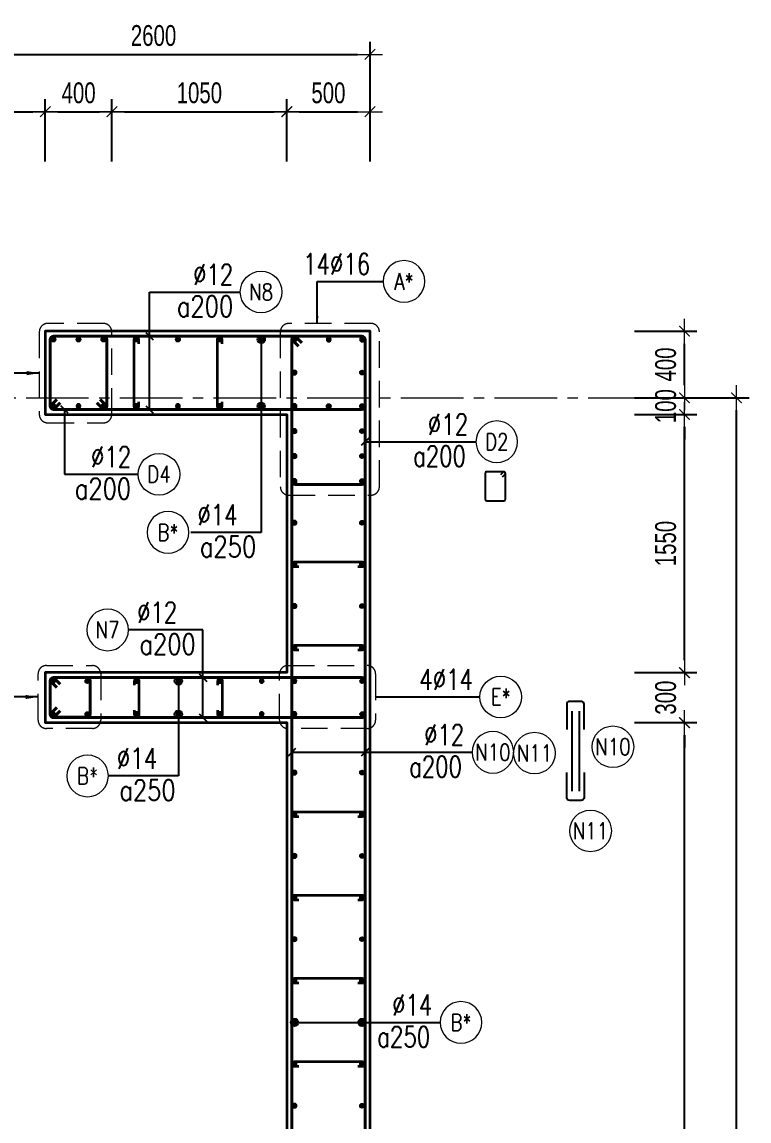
# Model space of a CAD drawing. Header units: millimetres. Extents: x 988833 to 1318015, y -9365 to 47591.
# Drawn here: x 1163010 to 1167376, y 8144 to 14742 of the extents above; entities that cross this region are included whole.
import ezdxf
from ezdxf.enums import TextEntityAlignment as Align

# ---------------------------------------------------------------- set-up
doc = ezdxf.new("R2010")
doc.units = ezdxf.units.MM
doc.header["$MEASUREMENT"] = 0
for name, pattern in [('HIDDEN', [9.525, 6.35, -3.175]), ('HIDDEN2', [4.7625, 3.175, -1.5875]), ('OF_Grid_1$0$CENTER2', [1.125, 0.75, -0.125, 0.125, -0.125])]:
    doc.linetypes.add(name, pattern=pattern)
doc.layers.get('0').update_dxf_attribs({"lineweight": 20})
doc.layers.get('Defpoints').update_dxf_attribs({"color": 151, "lineweight": 9})
doc.layers.add('Hidden', color=9, linetype='HIDDEN')
doc.layers.add('Ligature', color=1, linetype='Continuous')
for name, color, linetype, lineweight in [('KC-LEADER', 153, 'Continuous', 18), ('KC-THEP', 6, 'Continuous', 40), ('NDC_S_DIM', 1, 'Continuous', 15), ('NDC_S_HIDDEN', 8, 'HIDDEN2', 13), ('NDC_S_LEADER', 1, 'Continuous', 15), ('NDC_S_REBAR', 4, 'Continuous', 35), ('NDC_S_STIRRUP', 4, 'Continuous', 40), ('NDC_S_VN TEXT', 7, 'Continuous', 20), ('NDC_S_WALL', 6, 'Continuous', 35), ('OF_Grid_1$0$NDC_S_AXIS', 5, 'OF_Grid_1$0$CENTER2', 13)]:
    doc.layers.add(name, color=color, linetype=linetype, lineweight=lineweight)
doc.styles.add('NDC_DIM', font='', dxfattribs={"width": 0.75})
doc.styles.add('NDC_EN TXT', font='romans.shx', dxfattribs={"width": 0.8})
doc.styles.get('NDC_DIM').set_extended_font_data('Dotum')
doc.dimstyles.new('NDC_dim_25', dxfattribs={"dimscale": 25, "dimtxt": 2.5, "dimasz": 1.5, "dimexe": 1.5, "dimexo": 2.5, "dimgap": 1, "dimtad": 1, "dimdec": 0, "dimzin": 0, "dimdsep": 46, "dimtxsty": 'NDC_DIM', "dimblk": 'DIMMARK', "dimcen": 0.09, "dimdle": 1.2, "dimclrd": 1, "dimclre": 1, "dimclrt": 3, "dimadec": 0, "dimazin": 0, "dimtfac": 1, "dimtdec": 0, "dimtix": 1, "dimtofl": 0, "dimtmove": 0, "dimatfit": 3, "dimfxl": 6, "dimfxlon": 1, "dimtolj": 1, "dimtzin": 0, "dimarcsym": 0})
doc.dimstyles.new('NDC_dim_30', dxfattribs={"dimscale": 30, "dimtxt": 2.5, "dimasz": 1.5, "dimexe": 1.5, "dimexo": 2.5, "dimgap": 1, "dimtad": 1, "dimdec": 0, "dimzin": 0, "dimdsep": 46, "dimtxsty": 'NDC_DIM', "dimblk": 'DIMMARK', "dimcen": 0.09, "dimdle": 1.2, "dimclrd": 1, "dimclre": 1, "dimclrt": 3, "dimadec": 0, "dimazin": 0, "dimtfac": 1, "dimtdec": 0, "dimtix": 1, "dimtofl": 0, "dimtmove": 0, "dimatfit": 3, "dimfxl": 6, "dimfxlon": 1, "dimtolj": 1, "dimtzin": 0, "dimarcsym": 0})
doc.dimstyles.new('NDC_dim_50', dxfattribs={"dimscale": 50, "dimtxt": 2.5, "dimasz": 1.5, "dimexe": 1.5, "dimexo": 2.5, "dimgap": 1, "dimtad": 1, "dimdec": 0, "dimzin": 0, "dimdsep": 46, "dimtxsty": 'NDC_DIM', "dimblk": 'DIMMARK', "dimcen": 0.09, "dimdle": 1.2, "dimclrd": 1, "dimclre": 1, "dimclrt": 3, "dimadec": 0, "dimazin": 0, "dimtfac": 1, "dimtdec": 0, "dimtix": 1, "dimtofl": 0, "dimtmove": 0, "dimatfit": 3, "dimfxl": 6, "dimfxlon": 1, "dimtolj": 1, "dimtzin": 0, "dimarcsym": 0})

# ---------------------------------------------------------------- blocks, each defined once
blk = doc.blocks.new('THEP')
at = {"layer": 'KC-LEADER', "color": 6}
blk.add_circle((0, 0), 14, dxfattribs=at)
at = {"layer": 'KC-THEP'}
for p, q in [((-14, 0), (14, 0)), ((9.9, 9.9), (-9.9, -9.9)), ((-9.9, 9.9), (9.9, -9.9)), ((0, 14), (0, -14))]:
    blk.add_line(p, q, dxfattribs=at)
blk = doc.blocks.new('DIMMARK')
at = {"layer": 'NDC_S_DIM', "color": 1}
blk.add_line((-1.5, 0), (1, 0), dxfattribs=at)
at = {"layer": 'NDC_S_DIM', "color": 2, "const_width": 0.1}
blk.add_lwpolyline([(-0.424, -0.424), (0.424, 0.424)], dxfattribs=at)
blk = doc.blocks.new('*U13')
blk.add_circle((-2.5, 0), 2.5)
at = {"layer": 'NDC_S_VN TEXT', "color": 3, "style": 'NDC_EN TXT', "width": 0.75}
blk.add_attdef('DK1', (0.5, 0.85), '', height=2.5, dxfattribs=at)
at = {"layer": 'NDC_S_VN TEXT', "color": 7, "style": 'NDC_EN TXT', "width": 0.8}
blk.add_attdef('SH2', text='', height=2, dxfattribs=at).set_placement((-2.5, 0), align=Align.MIDDLE)
blk = doc.blocks.new('*U11')
blk.add_circle((-2.5, 0), 2.5)
at = {"layer": 'NDC_S_VN TEXT', "color": 3, "style": 'NDC_EN TXT', "width": 0.75}
for tag, p in [('DK1', (0.5, 0.85)), ('KC1', (0.5, -2.97))]:
    blk.add_attdef(tag, p, '', height=2.5, dxfattribs=at)
at = {"layer": 'NDC_S_VN TEXT', "color": 7, "style": 'NDC_EN TXT', "width": 0.8}
blk.add_attdef('SH2', text='', height=2, dxfattribs=at).set_placement((-2.5, 0), align=Align.MIDDLE)
blk = doc.blocks.new('A$C7BC65A55')
at = {"layer": 'Ligature'}
for p, q in [((-15.2, 372, 0), (-15.2, 38.5, 0)), ((15.2, 372, 0), (15.2, 38.5, 0))]:
    blk.add_line(p, q, dxfattribs=at)
for points in [[(-36.2, 296.5), (-36.2, 400.9, -0.414214), (-24, 413.1), (24, 413.1, -0.414214), (36.2, 400.9), (36.2, 296.5)], [(-36.2, 116.5), (-36.2, 12.2, 0.414214), (-24, 0), (24, 0, 0.414214), (36.2, 12.2), (36.2, 116.5)]]:
    blk.add_lwpolyline(points, format="xyb", dxfattribs=at)
blk = doc.blocks.new('*U9')
blk.add_circle((2.5, 0), 2.5)
at = {"layer": 'NDC_S_VN TEXT', "color": 3, "style": 'NDC_EN TXT', "width": 0.75}
blk.add_attdef('DK2', text='', height=2.5, dxfattribs=at).set_placement((-0.85, 0.85), align=Align.RIGHT)
at = {"layer": 'NDC_S_VN TEXT', "color": 7, "style": 'NDC_EN TXT', "width": 0.8}
blk.add_attdef('SH3', text='', height=2, dxfattribs=at).set_placement((2.5, 0), align=Align.MIDDLE)
blk = doc.blocks.new('*U833')
at = {"layer": 'NDC_S_REBAR'}
blk.add_lwpolyline([(-15, -75), (-15, -100, 1), (15, -100), (15, 100, 1), (-15, 100), (-15, 75)], format="xyb", dxfattribs=at)
blk = doc.blocks.new('*U832')
at = {"layer": 'NDC_S_HIDDEN', "color": 0, "linetype": 'ByBlock', "lineweight": -2, "transparency": 16777216}
for p in [(0, 0), (500, 0)]:
    blk.add_blockref('*U833', p, dxfattribs=at)
blk = doc.blocks.new('*U10')
blk.add_circle((2.5, 0), 2.5)
at = {"layer": 'NDC_S_VN TEXT', "color": 3, "style": 'NDC_EN TXT'}
for tag, width, p in [('DK2', 0.75, (-0.85, 0.85)), ('KC2', 0.8, (-0.85, -2.97))]:
    blk.add_attdef(tag, text='', height=2.5, dxfattribs=dict(at, width=width)).set_placement(p, align=Align.RIGHT)
at = {"layer": 'NDC_S_VN TEXT', "color": 7, "style": 'NDC_EN TXT', "width": 0.8}
blk.add_attdef('SH3', text='', height=2, dxfattribs=at).set_placement((2.5, 0), align=Align.MIDDLE)
blk = doc.blocks.new('*D841')
at = {"layer": 'Defpoints', "color": 0, "ltscale": 200, "transparency": 16777216}
for p in [(1163550.4, 14203.4), (1163150.4, 12536.7), (1163550.4, 12568.2)]:
    blk.add_point(p, dxfattribs=at)
at = {"layer": 'NDC_S_DIM', "color": 1, "lineweight": -2, "ltscale": 200, "transparency": 16777216}
for p, q in [((1163150.4, 13903.4), (1163150.4, 14278.4)), ((1163550.4, 13903.4), (1163550.4, 14278.4)), ((1163225.4, 14203.4), (1163475.4, 14203.4))]:
    blk.add_line(p, q, dxfattribs=at)
at = {"layer": 'NDC_S_DIM', "color": 1, "lineweight": -2, "ltscale": 200, "transparency": 16777216, "xscale": 75, "yscale": 75, "zscale": 75, "rotation": 180}
blk.add_blockref('DIMMARK', (1163150.4, 14203.4), dxfattribs=at)
at = {"layer": 'NDC_S_DIM', "color": 1, "lineweight": -2, "ltscale": 200, "transparency": 16777216, "xscale": 75, "yscale": 75, "zscale": 75}
blk.add_blockref('DIMMARK', (1163550.4, 14203.4), dxfattribs=at)
at = {"layer": 'NDC_S_DIM', "color": 3, "ltscale": 200, "transparency": 16777216, "insert": (1163350.4, 14315.9), "char_height": 125, "attachment_point": 5, "style": 'NDC_DIM'}
blk.add_mtext('\\A1;400', dxfattribs=at)
blk = doc.blocks.new('*D842')
at = {"layer": 'Defpoints', "color": 0, "ltscale": 200, "transparency": 16777216}
for p in [(1164600.4, 14203.4), (1163550.4, 12568.2), (1164600.4, 12385.6)]:
    blk.add_point(p, dxfattribs=at)
at = {"layer": 'NDC_S_DIM', "color": 1, "lineweight": -2, "ltscale": 200, "transparency": 16777216}
for p, q in [((1163550.4, 13903.4), (1163550.4, 14278.4)), ((1164600.4, 13903.4), (1164600.4, 14278.4)), ((1163625.4, 14203.4), (1164525.4, 14203.4))]:
    blk.add_line(p, q, dxfattribs=at)
at = {"layer": 'NDC_S_DIM', "color": 1, "lineweight": -2, "ltscale": 200, "transparency": 16777216, "xscale": 75, "yscale": 75, "zscale": 75, "rotation": 180}
blk.add_blockref('DIMMARK', (1163550.4, 14203.4), dxfattribs=at)
at = {"layer": 'NDC_S_DIM', "color": 1, "lineweight": -2, "ltscale": 200, "transparency": 16777216, "xscale": 75, "yscale": 75, "zscale": 75}
blk.add_blockref('DIMMARK', (1164600.4, 14203.4), dxfattribs=at)
at = {"layer": 'NDC_S_DIM', "color": 3, "ltscale": 200, "transparency": 16777216, "insert": (1164075.4, 14315.9), "char_height": 125, "attachment_point": 5, "style": 'NDC_DIM'}
blk.add_mtext('\\A1;1050', dxfattribs=at)
blk = doc.blocks.new('*D843')
at = {"layer": 'Defpoints', "color": 0, "ltscale": 200, "transparency": 16777216}
for p in [(1165100.4, 14203.4), (1165100.4, 12585.6), (1164600.4, 12385.6)]:
    blk.add_point(p, dxfattribs=at)
at = {"layer": 'NDC_S_DIM', "color": 1, "lineweight": -2, "ltscale": 200, "transparency": 16777216}
for p, q in [((1164600.4, 13903.4), (1164600.4, 14278.4)), ((1165100.4, 13903.4), (1165100.4, 14278.4)), ((1164675.4, 14203.4), (1165025.4, 14203.4))]:
    blk.add_line(p, q, dxfattribs=at)
at = {"layer": 'NDC_S_DIM', "color": 1, "lineweight": -2, "ltscale": 200, "transparency": 16777216, "xscale": 75, "yscale": 75, "zscale": 75, "rotation": 180}
blk.add_blockref('DIMMARK', (1164600.4, 14203.4), dxfattribs=at)
at = {"layer": 'NDC_S_DIM', "color": 1, "lineweight": -2, "ltscale": 200, "transparency": 16777216, "xscale": 75, "yscale": 75, "zscale": 75}
blk.add_blockref('DIMMARK', (1165100.4, 14203.4), dxfattribs=at)
at = {"layer": 'NDC_S_DIM', "color": 3, "ltscale": 200, "transparency": 16777216, "insert": (1164850.4, 14315.9), "char_height": 125, "attachment_point": 5, "style": 'NDC_DIM'}
blk.add_mtext('\\A1;500', dxfattribs=at)
blk = doc.blocks.new('*D849')
at = {"layer": 'Defpoints', "color": 0, "ltscale": 200, "transparency": 16777216}
for p in [(1163150.4, 14203.4), (1163150.4, 13910), (1162500.2, 13839.7)]:
    blk.add_point(p, dxfattribs=at)
at = {"layer": 'NDC_S_DIM', "color": 1, "lineweight": -2, "ltscale": 200, "transparency": 16777216}
for p, q in [((1162500.2, 13964.7), (1162500.2, 14278.4)), ((1163150.4, 14035), (1163150.4, 14278.4)), ((1162575.2, 14203.4), (1163075.4, 14203.4))]:
    blk.add_line(p, q, dxfattribs=at)
at = {"layer": 'NDC_S_DIM', "color": 1, "lineweight": -2, "ltscale": 200, "transparency": 16777216, "xscale": 75, "yscale": 75, "zscale": 75, "rotation": 180}
blk.add_blockref('DIMMARK', (1162500.2, 14203.4), dxfattribs=at)
at = {"layer": 'NDC_S_DIM', "color": 1, "lineweight": -2, "ltscale": 200, "transparency": 16777216, "xscale": 75, "yscale": 75, "zscale": 75}
blk.add_blockref('DIMMARK', (1163150.4, 14203.4), dxfattribs=at)
at = {"layer": 'NDC_S_DIM', "color": 3, "ltscale": 200, "transparency": 16777216, "insert": (1162825.3, 14315.9), "char_height": 125, "attachment_point": 5, "style": 'NDC_DIM'}
blk.add_mtext('\\A1;650', dxfattribs=at)
blk = doc.blocks.new('*D850')
at = {"layer": 'Defpoints', "color": 0, "ltscale": 200, "transparency": 16777216}
for p in [(1165100.4, 14547.4), (1162500.2, 13839.7), (1165100.4, 12885.6)]:
    blk.add_point(p, dxfattribs=at)
at = {"layer": 'NDC_S_DIM', "color": 1, "lineweight": -2, "ltscale": 200, "transparency": 16777216}
for p, q in [((1162500.2, 14247.4), (1162500.2, 14622.4)), ((1165100.4, 14247.4), (1165100.4, 14622.4)), ((1162575.2, 14547.4), (1165025.4, 14547.4))]:
    blk.add_line(p, q, dxfattribs=at)
at = {"layer": 'NDC_S_DIM', "color": 1, "lineweight": -2, "ltscale": 200, "transparency": 16777216, "xscale": 75, "yscale": 75, "zscale": 75, "rotation": 180}
blk.add_blockref('DIMMARK', (1162500.2, 14547.4), dxfattribs=at)
at = {"layer": 'NDC_S_DIM', "color": 1, "lineweight": -2, "ltscale": 200, "transparency": 16777216, "xscale": 75, "yscale": 75, "zscale": 75}
blk.add_blockref('DIMMARK', (1165100.4, 14547.4), dxfattribs=at)
at = {"layer": 'NDC_S_DIM', "color": 3, "ltscale": 200, "transparency": 16777216, "insert": (1163800.3, 14659.9), "char_height": 125, "attachment_point": 5, "style": 'NDC_DIM'}
blk.add_mtext('\\A1;2600', dxfattribs=at)
blk = doc.blocks.new('*D851')
at = {"layer": 'Defpoints', "color": 0, "ltscale": 200, "transparency": 16777216}
for p in [(1165777.6, 12885.6), (1166988.3, 12885.6), (1165777.8, 12485.6)]:
    blk.add_point(p, dxfattribs=at)
at = {"layer": 'NDC_S_DIM', "color": 1, "lineweight": -2, "ltscale": 200, "transparency": 16777216}
for p, q in [((1166688.3, 12885.6), (1167063.3, 12885.6)), ((1166988.3, 12560.6), (1166988.3, 12810.6)), ((1166688.3, 12485.6), (1167063.3, 12485.6))]:
    blk.add_line(p, q, dxfattribs=at)
at = {"layer": 'NDC_S_DIM', "color": 1, "lineweight": -2, "ltscale": 200, "transparency": 16777216, "xscale": 75, "yscale": 75, "zscale": 75}
for p, rotation in [((1166988.3, 12885.6), 90), ((1166988.3, 12485.6), 270)]:
    blk.add_blockref('DIMMARK', p, dxfattribs=dict(at, rotation=rotation))
at = {"layer": 'NDC_S_DIM', "color": 3, "ltscale": 200, "transparency": 16777216, "insert": (1166875.7, 12685.6), "char_height": 125, "attachment_point": 5, "rotation": 90, "style": 'NDC_DIM'}
blk.add_mtext('\\A1;400', dxfattribs=at)
blk = doc.blocks.new('*D853')
at = {"layer": 'Defpoints', "color": 0, "ltscale": 200, "transparency": 16777216}
for p in [(1165777.6, 12485.6), (1167300.9, 12485.6), (1165777.6, 885.9)]:
    blk.add_point(p, dxfattribs=at)
at = {"layer": 'NDC_S_DIM', "color": 1, "lineweight": -2, "ltscale": 200, "transparency": 16777216}
for p, q in [((1167000.9, 12485.6), (1167375.9, 12485.6)), ((1167300.9, 960.9), (1167300.9, 12410.6)), ((1167000.9, 885.9), (1167375.9, 885.9))]:
    blk.add_line(p, q, dxfattribs=at)
at = {"layer": 'NDC_S_DIM', "color": 1, "lineweight": -2, "ltscale": 200, "transparency": 16777216, "xscale": 75, "yscale": 75, "zscale": 75}
for p, rotation in [((1167300.9, 12485.6), 90), ((1167300.9, 885.9), 270)]:
    blk.add_blockref('DIMMARK', p, dxfattribs=dict(at, rotation=rotation))
at = {"layer": 'NDC_S_DIM', "color": 3, "ltscale": 200, "transparency": 16777216, "insert": (1167188.3, 6685.7), "char_height": 125, "attachment_point": 5, "rotation": 90, "style": 'NDC_DIM'}
blk.add_mtext('\\A1;11600', dxfattribs=at)
blk = doc.blocks.new('*D885')
at = {"layer": 'Defpoints', "color": 0, "ltscale": 200, "transparency": 16777216}
for p in [(1164475.4, 10535.6), (1166988.3, 10535.6), (1164600.4, 3485.6)]:
    blk.add_point(p, dxfattribs=at)
at = {"layer": 'NDC_S_DIM', "color": 1, "lineweight": -2, "ltscale": 200, "transparency": 16777216}
for p, q in [((1166688.3, 10535.6), (1167063.3, 10535.6)), ((1166988.3, 3560.6), (1166988.3, 10460.6)), ((1166688.3, 3485.6), (1167063.3, 3485.6))]:
    blk.add_line(p, q, dxfattribs=at)
at = {"layer": 'NDC_S_DIM', "color": 1, "lineweight": -2, "ltscale": 200, "transparency": 16777216, "xscale": 75, "yscale": 75, "zscale": 75}
for p, rotation in [((1166988.3, 10535.6), 90), ((1166988.3, 3485.6), 270)]:
    blk.add_blockref('DIMMARK', p, dxfattribs=dict(at, rotation=rotation))
at = {"layer": 'NDC_S_DIM', "color": 3, "ltscale": 200, "transparency": 16777216, "insert": (1166875.7, 7010.6), "char_height": 125, "attachment_point": 5, "rotation": 90, "style": 'NDC_DIM'}
blk.add_mtext('\\A1;7050', dxfattribs=at)
blk = doc.blocks.new('*D886')
at = {"layer": 'Defpoints', "color": 0, "ltscale": 200, "transparency": 16777216}
for p in [(1164475.4, 10835.6), (1166988.3, 10835.6), (1164475.4, 10535.6)]:
    blk.add_point(p, dxfattribs=at)
at = {"layer": 'NDC_S_DIM', "color": 1, "lineweight": -2, "ltscale": 200, "transparency": 16777216}
for p, q in [((1166988.3, 10910.6), (1166988.3, 10985.6)), ((1166688.3, 10835.6), (1167063.3, 10835.6)), ((1166688.3, 10535.6), (1167063.3, 10535.6)), ((1166988.3, 10460.6), (1166988.3, 10385.6))]:
    blk.add_line(p, q, dxfattribs=at)
at = {"layer": 'NDC_S_DIM', "color": 1, "lineweight": -2, "ltscale": 200, "transparency": 16777216, "xscale": 75, "yscale": 75, "zscale": 75}
for p, rotation in [((1166988.3, 10835.6), 270), ((1166988.3, 10535.6), 90)]:
    blk.add_blockref('DIMMARK', p, dxfattribs=dict(at, rotation=rotation))
at = {"layer": 'NDC_S_DIM', "color": 3, "ltscale": 200, "transparency": 16777216, "insert": (1166875.7, 10685.6), "char_height": 125, "attachment_point": 5, "rotation": 90, "style": 'NDC_DIM'}
blk.add_mtext('\\A1;300', dxfattribs=at)
blk = doc.blocks.new('*D887')
at = {"layer": 'Defpoints', "color": 0, "ltscale": 200, "transparency": 16777216}
for p in [(1164600.4, 12385.6), (1166988.3, 12385.6), (1164475.4, 10835.6)]:
    blk.add_point(p, dxfattribs=at)
at = {"layer": 'NDC_S_DIM', "color": 1, "lineweight": -2, "ltscale": 200, "transparency": 16777216}
for p, q in [((1166688.3, 12385.6), (1167063.3, 12385.6)), ((1166988.3, 10910.6), (1166988.3, 12310.6)), ((1166688.3, 10835.6), (1167063.3, 10835.6))]:
    blk.add_line(p, q, dxfattribs=at)
at = {"layer": 'NDC_S_DIM', "color": 1, "lineweight": -2, "ltscale": 200, "transparency": 16777216, "xscale": 75, "yscale": 75, "zscale": 75}
for p, rotation in [((1166988.3, 12385.6), 90), ((1166988.3, 10835.6), 270)]:
    blk.add_blockref('DIMMARK', p, dxfattribs=dict(at, rotation=rotation))
at = {"layer": 'NDC_S_DIM', "color": 3, "ltscale": 200, "transparency": 16777216, "insert": (1166875.7, 11610.6), "char_height": 125, "attachment_point": 5, "rotation": 90, "style": 'NDC_DIM'}
blk.add_mtext('\\A1;1550', dxfattribs=at)
blk = doc.blocks.new('*D888')
at = {"layer": 'Defpoints', "color": 0, "ltscale": 200, "transparency": 16777216}
for p in [(1164600.4, 12485.6), (1166988.3, 12485.6), (1164600.4, 12385.6)]:
    blk.add_point(p, dxfattribs=at)
at = {"layer": 'NDC_S_DIM', "color": 1, "lineweight": -2, "ltscale": 200, "transparency": 16777216}
for p, q in [((1166988.3, 12560.6), (1166988.3, 12635.6)), ((1166688.3, 12485.6), (1167063.3, 12485.6)), ((1166688.3, 12385.6), (1167063.3, 12385.6)), ((1166988.3, 12310.6), (1166988.3, 12235.6))]:
    blk.add_line(p, q, dxfattribs=at)
at = {"layer": 'NDC_S_DIM', "color": 1, "lineweight": -2, "ltscale": 200, "transparency": 16777216, "xscale": 75, "yscale": 75, "zscale": 75}
for p, rotation in [((1166988.3, 12485.6), 270), ((1166988.3, 12385.6), 90)]:
    blk.add_blockref('DIMMARK', p, dxfattribs=dict(at, rotation=rotation))
at = {"layer": 'NDC_S_DIM', "color": 3, "ltscale": 200, "transparency": 16777216, "insert": (1166875.7, 12435.6), "char_height": 125, "attachment_point": 5, "rotation": 90, "style": 'NDC_DIM'}
blk.add_mtext('\\A1;100', dxfattribs=at)

msp = doc.modelspace()

# ---------------------------------------------------------------- linework, layer by layer
for centre in [(1166558.7, 10390.6), (1166087.7, 10352.4), (1166424.2, 9885.6)]:
    msp.add_circle(centre, 125)
at = {"layer": 'Ligature'}
msp.add_lwpolyline([(1165894.7, 12011.4), (1165910.7, 12027.3, 0.668179), (1165904.9, 12041.3), (1165800.3, 12041.3, 0.414214), (1165792.1, 12033.1), (1165792.1, 11876, 0.414214), (1165800.3, 11867.8), (1165904.9, 11867.8, 0.414214), (1165913.1, 11876), (1165913.1, 12033.1, 0.668179), (1165899.2, 12038.9), (1165883.2, 12022.9)], format="xyb", dxfattribs=at)
at = {"layer": 'NDC_S_HIDDEN', "ltscale": 50}
for points in [[(1163499.6, 12931.8), (1163164.3, 12931.8, 0.414214), (1163114.3, 12881.8), (1163114.3, 12385.6, 0.414214), (1163164.3, 12335.6), (1163499.6, 12335.6, 0.414214), (1163549.6, 12385.6), (1163549.6, 12881.8, 0.414214)], [(1165106.4, 12931.8), (1164611.6, 12931.8, 0.414214), (1164561.6, 12881.8), (1164561.6, 11951.7, 0.414214), (1164611.6, 11901.7), (1165106.4, 11901.7, 0.414214), (1165156.4, 11951.7), (1165156.4, 12881.8, 0.414214)], [(1163157.1, 10878.3), (1163432.9, 10878.3, -0.414214), (1163482.9, 10828.3), (1163482.9, 10550.7, -0.414214), (1163432.9, 10500.7), (1163157.1, 10500.7, -0.414214), (1163107.1, 10550.7), (1163107.1, 10828.3, -0.414214)], [(1164607.1, 10878.3), (1165083.7, 10878.3, -0.414214), (1165133.7, 10828.3), (1165133.7, 10550.7, -0.414214), (1165083.7, 10500.7), (1164607.1, 10500.7, -0.414214), (1164557.1, 10550.7), (1164557.1, 10828.3, -0.414214)]]:
    msp.add_lwpolyline(points, format="xyb", close=True, dxfattribs=at)
at = {"layer": 'NDC_S_REBAR'}
for points in [[(1163711.9, 12810.6), (1163711.9, 12835.6, 1), (1163681.9, 12835.6), (1163681.9, 12435.6, 1), (1163711.9, 12435.6), (1163711.9, 12460.6)], [(1164211.9, 12810.6), (1164211.9, 12835.6, 1), (1164181.9, 12835.6), (1164181.9, 12435.6, 1), (1164211.9, 12435.6), (1164211.9, 12460.6)], [(1164671.9, 11470.6), (1164646.9, 11470.6, -1), (1164646.9, 11500.6), (1165052.3, 11500.6, -1), (1165052.3, 11470.6), (1165027.3, 11470.6)], [(1164671.9, 10970.6), (1164646.9, 10970.6, -1), (1164646.9, 11000.6), (1165052.3, 11000.6, -1), (1165052.3, 10970.6), (1165027.3, 10970.6)], [(1164671.9, 9970.6), (1164646.9, 9970.6, -1), (1164646.9, 10000.6), (1165052.3, 10000.6, -1), (1165052.3, 9970.6), (1165027.3, 9970.6)], [(1164671.9, 9470.6), (1164646.9, 9470.6, -1), (1164646.9, 9500.6), (1165052.3, 9500.6, -1), (1165052.3, 9470.6), (1165027.3, 9470.6)], [(1164671.9, 8970.6), (1164646.9, 8970.6, -1), (1164646.9, 9000.6), (1165052.3, 9000.6, -1), (1165052.3, 8970.6), (1165027.3, 8970.6)], [(1164671.9, 8470.6), (1164646.9, 8470.6, -1), (1164646.9, 8500.6), (1165052.3, 8500.6, -1), (1165052.3, 8470.6), (1165027.3, 8470.6)]]:
    msp.add_lwpolyline(points, format="xyb", dxfattribs=at)
at = {"layer": 'NDC_S_STIRRUP'}
for points in [[(1163239.6, 12455.6), (1163199.6, 12415.6, -0.414214), (1163179.6, 12435.6), (1163179.6, 12835.6, -0.414214), (1163199.6, 12855.6), (1165050.4, 12855.6, -0.414214), (1165070.4, 12835.6), (1165070.4, 12435.6, -0.414214), (1165050.4, 12415.6), (1163199.6, 12415.6, -0.414214), (1163179.6, 12435.6), (1163219.6, 12475.6)], [(1163479.6, 12475.6), (1163519.6, 12435.6, -0.414214), (1163499.6, 12415.6), (1163199.6, 12415.6, -0.414214), (1163179.6, 12435.6), (1163179.6, 12835.6, -0.414214), (1163199.6, 12855.6), (1163499.6, 12855.6, -0.414214), (1163519.6, 12835.6), (1163519.6, 12435.6, -0.414214), (1163499.6, 12415.6), (1163459.6, 12455.6)], [(1164670.4, 12795.6), (1164630.4, 12835.6, -0.414214), (1164650.4, 12855.6), (1165050.4, 12855.6, -0.414214), (1165070.4, 12835.6), (1165070.4, 11985.8, -0.414214), (1165050.4, 11965.8), (1164650.4, 11965.8, -0.414214), (1164630.4, 11985.8), (1164630.4, 12835.6, -0.414214), (1164650.4, 12855.6), (1164690.4, 12815.6)], [(1165060.4, 3317), (1165070.4, 3287), (1165070.4, 12835.6, 0.414214), (1165050.4, 12855.6), (1164650.4, 12855.6, 0.414214), (1164630.4, 12835.6), (1164630.4, 9586.3), (1164630.4, 9586.3)], [(1163239.6, 10605.6), (1163199.6, 10565.6, -0.414214), (1163179.6, 10585.6), (1163179.6, 10785.6, -0.414214), (1163199.6, 10805.6), (1165050.4, 10805.6, -0.414214), (1165070.4, 10785.6), (1165070.4, 10585.6, -0.414358), (1165050.4, 10565.6), (1163199.6, 10565.6, -0.414214), (1163179.6, 10585.6), (1163219.6, 10625.6)], [(1163219.6, 10745.6), (1163179.6, 10785.6, -0.414214), (1163199.6, 10805.6), (1163399.6, 10805.6, -0.414214), (1163419.6, 10785.6), (1163419.6, 10587.8, -0.414214), (1163399.6, 10567.8), (1163199.6, 10567.8, -0.414214), (1163179.6, 10587.8), (1163179.6, 10785.6, -0.414214), (1163199.6, 10805.6), (1163239.6, 10765.6)], [(1164630.4, 10085.6), (1164630.4, 10085.6), (1164630.4, 535.6, 0.414214), (1164650.4, 515.6), (1165050.4, 515.6, 0.414214), (1165070.4, 535.6), (1165070.4, 3786.3), (1165060.4, 3756.3)]]:
    msp.add_lwpolyline(points, format="xyb", dxfattribs=at)
at = {"layer": 'NDC_S_WALL'}
msp.add_lwpolyline([(1165100.4, 485.6), (1165100.4, 12885.6), (1163150.4, 12885.6), (1163150.4, 12885.6), (1163150.4, 12385.6), (1163150.4, 12385.6), (1164600.4, 12385.6), (1164600.4, 12385.6), (1164600.4, 10835.6), (1164600.4, 10835.6), (1163150.4, 10835.6), (1163150.4, 10535.6), (1164600.4, 10535.6), (1164600.4, 10535.6), (1164600.4, 3485.6)], dxfattribs=at)
at = {"layer": 'OF_Grid_1$0$NDC_S_AXIS', "ltscale": 500}
msp.add_line((1153473.2, 12485.6), (1167300.9, 12485.6), dxfattribs=at)

# ---------------------------------------------------------------- block references
at = {"layer": 'Hidden', "xscale": -1.44, "yscale": 1.44, "zscale": 1.44}
msp.add_blockref('A$C7BC65A55', (1166333.6, 10068.3, 0), dxfattribs=at)
at = {"layer": 'KC-THEP'}
for p, rotation in [((1163199.6, 12835.6), 189.6685645188915), ((1163349.6, 12835.6), 189.6685645188915), ((1163499.6, 12835.6), 189.6685645188915), ((1163696.9, 12835.6), 189.6685644363809), ((1163946.1, 12835.6), 189.6685644363809), ((1163946.9, 12835.6), 189.6685644363809), ((1164196.9, 12835.6), 189.6685644363809), ((1164446.9, 12835.6), 189.6685644363809), ((1164646.9, 12835.6), 189.6685644363809), ((1165052.3, 12637.3), 9.668564436380898), ((1164852.3, 12435.6), 9.668564436380898), ((1165052.3, 12435.6), 9.668564436380898), ((1165052.3, 12285.6), 9.668564436380898), ((1165052.3, 12135.6), 9.668564436380898), ((1165052.3, 11985.6), 9.66856443638085), ((1165052.3, 11735.6), 9.66856443638085), ((1165052.3, 11485.6), 9.66856443638085), ((1165052.3, 11235.6), 9.66856443638085), ((1165052.3, 10985.6), 9.66856443638085), ((1163403.1, 10785.2), 9.668564436380926), ((1165053.9, 10785.2), 9.668564436380926), ((1163403.1, 10586.6), 9.668564436380926), ((1165053.9, 10586.6), 9.668564436380926), ((1165052.3, 10235.6), 9.66856443638085), ((1165052.3, 9985.6), 9.66856443638085), ((1165052.3, 9735.6), 9.66856443638085), ((1165052.3, 9485.6), 9.66856443638085), ((1165052.3, 9235.6), 9.66856443638085), ((1165052.3, 8985.6), 9.66856443638085), ((1165052.3, 8735.6), 9.66856443638085), ((1165052.3, 8485.6), 9.66856443638085), ((1165052.3, 8235.6), 9.66856443638085)]:
    msp.add_blockref('THEP', p, dxfattribs=dict(at, rotation=rotation))
at = {"layer": 'KC-THEP', "xscale": -1}
for p, rotation in [((1164852.3, 12835.6), 170.331435563619), ((1165052.3, 12835.6), 170.331435563619), ((1164646.9, 12637.3), 350.3314355636191), ((1163199.6, 12435.6), 350.3314356461296), ((1163349.6, 12435.6), 350.3314356461296), ((1163499.6, 12435.6), 350.3314356461296), ((1163696.9, 12435.6), 350.3314355636191), ((1163946.1, 12435.6), 350.3314355636191), ((1163946.9, 12435.6), 350.3314355636191), ((1164196.9, 12435.6), 350.3314355636191), ((1164446.9, 12435.6), 350.3314355636191), ((1164646.9, 12435.6), 350.3314355636191), ((1164646.9, 12285.6), 350.3314355636191), ((1164646.9, 12135.6), 350.3314355636191), ((1164646.9, 11985.6), 350.3314355636191), ((1164646.9, 11735.6), 350.3314355636191), ((1164646.9, 11485.6), 350.3314355636191), ((1164646.9, 11235.6), 350.3314355636191), ((1164646.9, 10985.6), 350.3314355636191), ((1163196.1, 10785.2), 350.3314355636191), ((1163699.6, 10785.6), 350.3314355636191), ((1163949.6, 10785.6), 350.3314355636191), ((1164199.6, 10785.6), 350.3314355636191), ((1164449.6, 10785.6), 350.3314355636191), ((1164646.1, 10785.2), 350.3314355636191), ((1163196.1, 10586.6), 350.3314355636191), ((1163699.6, 10587), 350.3314355636191), ((1163949.6, 10587), 350.3314355636191), ((1164199.6, 10587), 350.3314355636191), ((1164449.6, 10587), 350.3314355636191), ((1164646.1, 10586.6), 350.3314355636191), ((1164646.9, 10235.6), 350.3314355636191), ((1164646.9, 9985.6), 350.3314355636191), ((1164646.9, 9735.6), 350.3314355636191), ((1164646.9, 9485.6), 350.3314355636191), ((1164646.9, 9235.6), 350.3314355636191), ((1164646.9, 8985.6), 350.3314355636191), ((1164646.9, 8735.6), 350.3314355636191), ((1164646.9, 8485.6), 350.3314355636191), ((1164646.9, 8235.6), 350.3314355636191)]:
    msp.add_blockref('THEP', p, dxfattribs=dict(at, rotation=rotation))
at = {"layer": 'NDC_S_HIDDEN'}
msp.add_blockref('*U832', (1163699.6, 10685.6), dxfattribs=at)
at = {"layer": 'NDC_S_VN TEXT'}
ref = msp.add_blockref('*U13', (1165179.4, 13184.5), dxfattribs=dict(at, xscale=-50, yscale=50, zscale=50))
ref.add_attrib('SH2', 'A*', dxfattribs={"color": 7, "height": 100, "style": 'NDC_EN TXT', "width": 0.8}).set_placement((1165304.4, 13184.5), align=Align.MIDDLE)
ref.add_attrib('DK1', '14%%C16', (1164699, 13226.8), dxfattribs={"color": 3, "height": 125, "style": 'NDC_EN TXT', "width": 0.75})
at = {"layer": 'NDC_S_VN TEXT', "xscale": 50, "yscale": 50, "zscale": 50}
for name, p, values in [('*U10', (1164321.2, 13120.9), {'SH3': 'N8', 'DK2': '%%C12', 'KC2': 'a200'}), ('*U10', (1163708.2, 12026.4), {'SH3': 'D4', 'DK2': '%%C12', 'KC2': 'a200'}), ('*U9', (1165760, 10689.5), {'SH3': 'E*', 'DK2': '4%%C14'})]:
    msp.add_blockref(name, p, dxfattribs=at).add_auto_attribs(values)
at = {"layer": 'NDC_S_VN TEXT'}
ref = msp.add_blockref('*U11', (1165736.3, 12221.7), dxfattribs=dict(at, xscale=-50, yscale=50, zscale=50))
ref.add_attrib('SH2', 'D2', dxfattribs={"color": 7, "height": 100, "style": 'NDC_EN TXT', "width": 0.8}).set_placement((1165861.3, 12221.7), align=Align.MIDDLE)
ref.add_attrib('DK1', '%%C12', (1165447.9, 12264), dxfattribs={"color": 3, "height": 125, "style": 'NDC_EN TXT', "width": 0.75})
ref.add_attrib('KC1', 'a200', (1165358.6, 12073.1), dxfattribs={"color": 3, "height": 125, "style": 'NDC_EN TXT', "width": 0.75})
ref = msp.add_blockref('*U10', (1164012.4, 11677.8), dxfattribs=dict(at, xscale=-50, yscale=50, zscale=50))
ref.add_attrib('SH3', 'B*', dxfattribs={"color": 7, "height": 100, "style": 'NDC_EN TXT', "width": 0.8}).set_placement((1163887.4, 11677.8), align=Align.MIDDLE)
ref.add_attrib('DK2', '%%C14', dxfattribs={"color": 3, "height": 125, "style": 'NDC_EN TXT', "width": 0.75}).set_placement((1164304.9, 11720.1), align=Align.RIGHT)
ref.add_attrib('KC2', 'a250', dxfattribs={"color": 3, "height": 125, "style": 'NDC_EN TXT', "width": 0.8}).set_placement((1164416.8, 11529.2), align=Align.RIGHT)
ref = msp.add_blockref('*U10', (1163649.5, 11092.5), dxfattribs=dict(at, xscale=-50, yscale=50, zscale=50))
ref.add_attrib('SH3', 'N7', dxfattribs={"color": 7, "height": 100, "style": 'NDC_EN TXT', "width": 0.8}).set_placement((1163524.5, 11092.5), align=Align.MIDDLE)
ref.add_attrib('DK2', '%%C12', dxfattribs={"color": 3, "height": 125, "style": 'NDC_EN TXT', "width": 0.75}).set_placement((1163942, 11134.7), align=Align.RIGHT)
ref.add_attrib('KC2', 'a200', dxfattribs={"color": 3, "height": 125, "style": 'NDC_EN TXT', "width": 0.8}).set_placement((1164053.9, 10943.8), align=Align.RIGHT)
ref = msp.add_blockref('*U11', (1165712.8, 10357.6), dxfattribs=dict(at, xscale=-50, yscale=50, zscale=50))
ref.add_attrib('SH2', 'N10', dxfattribs={"color": 7, "height": 100, "style": 'NDC_EN TXT', "width": 0.8}).set_placement((1165837.8, 10357.6), align=Align.MIDDLE)
ref.add_attrib('DK1', '%%C12', (1165424.4, 10399.9), dxfattribs={"color": 3, "height": 125, "style": 'NDC_EN TXT', "width": 0.75})
ref.add_attrib('KC1', 'a200', (1165335.1, 10209), dxfattribs={"color": 3, "height": 125, "style": 'NDC_EN TXT', "width": 0.75})
ref = msp.add_blockref('*U10', (1163529, 10215.9), dxfattribs=dict(at, xscale=-50, yscale=50, zscale=50))
ref.add_attrib('SH3', 'B*', dxfattribs={"color": 7, "height": 100, "style": 'NDC_EN TXT', "width": 0.8}).set_placement((1163404, 10215.9), align=Align.MIDDLE)
ref.add_attrib('DK2', '%%C14', dxfattribs={"color": 3, "height": 125, "style": 'NDC_EN TXT', "width": 0.75}).set_placement((1163821.5, 10258.2), align=Align.RIGHT)
ref.add_attrib('KC2', 'a250', dxfattribs={"color": 3, "height": 125, "style": 'NDC_EN TXT', "width": 0.8}).set_placement((1163933.4, 10067.3), align=Align.RIGHT)
ref = msp.add_blockref('*U11', (1165521.3, 8735.6), dxfattribs=dict(at, xscale=-50, yscale=50, zscale=50))
ref.add_attrib('SH2', 'B*', dxfattribs={"color": 7, "height": 100, "style": 'NDC_EN TXT', "width": 0.8}).set_placement((1165646.3, 8735.6), align=Align.MIDDLE)
ref.add_attrib('DK1', '%%C14', (1165232.9, 8777.9), dxfattribs={"color": 3, "height": 125, "style": 'NDC_EN TXT', "width": 0.75})
ref.add_attrib('KC1', 'a250', (1165143.6, 8587), dxfattribs={"color": 3, "height": 125, "style": 'NDC_EN TXT', "width": 0.75})

# ---------------------------------------------------------------- texts
at = {"layer": 'NDC_S_VN TEXT', "color": 7, "style": 'NDC_EN TXT', "width": 0.8}
for tag, p in [('N10', (1166558.7, 10390.6)), ('N11', (1166087.7, 10352.4)), ('N11', (1166424.2, 9885.6))]:
    msp.add_attdef(tag, text='3', height=100, dxfattribs=at).set_placement(p, align=Align.MIDDLE)

# ---------------------------------------------------------------- dimensions: what is measured, and where the dimension line sits
at = {"layer": 'NDC_S_DIM', "ltscale": 200}
for base, p1, p2, picture, middle in [((1165100.4, 14547.4), (1162500.2, 13839.7), (1165100.4, 12885.6), '*D850', (1163800.3, 14659.9)), ((1163150.4, 14203.4), (1162500.2, 13839.7), (1163150.4, 13910), '*D849', (1162825.3, 14315.9)), ((1163550.4, 14203.4), (1163150.4, 12536.7), (1163550.4, 12568.2), '*D841', (1163350.4, 14315.9)), ((1164600.4, 14203.4), (1163550.4, 12568.2), (1164600.4, 12385.6), '*D842', (1164075.4, 14315.9)), ((1165100.4, 14203.4), (1164600.4, 12385.6), (1165100.4, 12585.6), '*D843', (1164850.4, 14315.9))]:
    dim = msp.add_linear_dim(base=base, p1=p1, p2=p2, dimstyle='NDC_dim_50', override={"dimtmove": 1}, dxfattribs=at)
    dim.commit()
    dim.dimension.update_dxf_attribs({"geometry": picture, "text_midpoint": middle})
dim = msp.add_linear_dim(base=(1166988.3, 12885.6), p1=(1165777.8, 12485.6), p2=(1165777.6, 12885.6), angle=90, dimstyle='NDC_dim_50', override={"dimtmove": 1}, dxfattribs=at)
dim.commit()
dim.dimension.update_dxf_attribs({"geometry": '*D851', "text_midpoint": (1166988.3, 12685.6), "dimtype": 160})
for base, p1, p2, picture, middle in [((1166988.3, 12485.6), (1164600.4, 12385.6), (1164600.4, 12485.6), '*D888', (1166875.7, 12435.6)), ((1167300.9, 12485.6), (1165777.6, 885.9), (1165777.6, 12485.6), '*D853', (1167188.3, 6685.7)), ((1166988.3, 12385.6), (1164475.4, 10835.6), (1164600.4, 12385.6), '*D887', (1166875.7, 11610.6)), ((1166988.3, 10835.6), (1164475.4, 10535.6), (1164475.4, 10835.6), '*D886', (1166875.7, 10685.6)), ((1166988.3, 10535.6), (1164600.4, 3485.6), (1164475.4, 10535.6), '*D885', (1166875.7, 7010.6))]:
    dim = msp.add_linear_dim(base=base, p1=p1, p2=p2, angle=90, dimstyle='NDC_dim_50', override={"dimtmove": 1}, dxfattribs=at)
    dim.commit()
    dim.dimension.update_dxf_attribs({"geometry": picture, "text_midpoint": middle})

# ---------------------------------------------------------------- leaders
at = {"layer": 'NDC_S_LEADER'}
for points, dimstyle, override in [([(1164783.7, 12931.8), (1164783.7, 13184.5), (1165179.4, 13184.5)], 'NDC_dim_30', {"dimtad": 0}), ([(1163776.4, 12415.6), (1163776.4, 13120.7), (1164321.2, 13120.7)], 'NDC_dim_30', {"dimtad": 0, "dimldrblk": 'Oblique'}), ([(1163776.4, 12855.6), (1163776.4, 13120.7), (1164321.2, 13120.7)], 'NDC_dim_30', {"dimtad": 0, "dimldrblk": 'Oblique'}), ([(1164446.9, 12835.6), (1164445.7, 11677.6), (1164025, 11677.6)], 'NDC_dim_30', {"dimgap": 1, "dimtad": 0, "dimldrblk": 'Origin'}), ([(1163114.3, 12633.7), (1162575.5, 12633.7)], 'NDC_dim_50', {"dimgap": 1, "dimtad": 0}), ([(1163265.7, 12415.6), (1163265.7, 12026.4), (1163708.2, 12026.4)], 'NDC_dim_30', {"dimtad": 0, "dimldrblk": 'Oblique'}), ([(1164446.4, 12435.3), (1164445.7, 11677.6), (1164025, 11677.6)], 'NDC_dim_30', {"dimgap": 1, "dimtad": 0, "dimldrblk": 'Origin'}), ([(1165070.4, 12221.7), (1165738.4, 12221.7)], 'NDC_dim_30', {"dimtad": 0, "dimldrblk": 'Oblique'}), ([(1164096.9, 10565.6), (1164096.9, 11092.3), (1163649.5, 11092.3)], 'NDC_dim_30', {"dimgap": 1, "dimtad": 0, "dimldrblk": 'Oblique'}), ([(1164096.9, 10805.6), (1164096.9, 11092.3), (1163649.5, 11092.3)], 'NDC_dim_30', {"dimtad": 0, "dimldrblk": 'Oblique'}), ([(1163949.6, 10785.6), (1163949.6, 10215.7), (1163529, 10215.7)], 'NDC_dim_30', {"dimgap": 1, "dimtad": 0, "dimldrblk": 'Origin'}), ([(1163107.1, 10689.5), (1162568.3, 10689.5)], 'NDC_dim_50', {"dimgap": 1, "dimtad": 0}), ([(1165133.7, 10689.5), (1165760, 10689.5)], 'NDC_dim_25', {"dimgap": 1, "dimtad": 0}), ([(1163949.6, 10585.6), (1163949.6, 10215.7), (1163529, 10215.7)], 'NDC_dim_30', {"dimgap": 1, "dimtad": 0, "dimldrblk": 'Origin'}), ([(1164630.4, 10357.4), (1165712.8, 10357.4)], 'NDC_dim_30', {"dimtad": 0, "dimldrblk": 'Oblique'}), ([(1165070.4, 10357.4), (1165712.8, 10357.4)], 'NDC_dim_30', {"dimtad": 0, "dimldrblk": 'Oblique'}), ([(1164646.9, 8735.6), (1165521.3, 8735.6)], 'NDC_dim_30', {"dimtad": 0, "dimldrblk": 'Origin'}), ([(1165052.3, 8735.6), (1165521.3, 8735.6)], 'NDC_dim_30', {"dimtad": 0, "dimldrblk": 'Origin'})]:
    msp.add_leader(points, dimstyle=dimstyle, override=override, dxfattribs=at)

doc.saveas('drawing.dxf')
